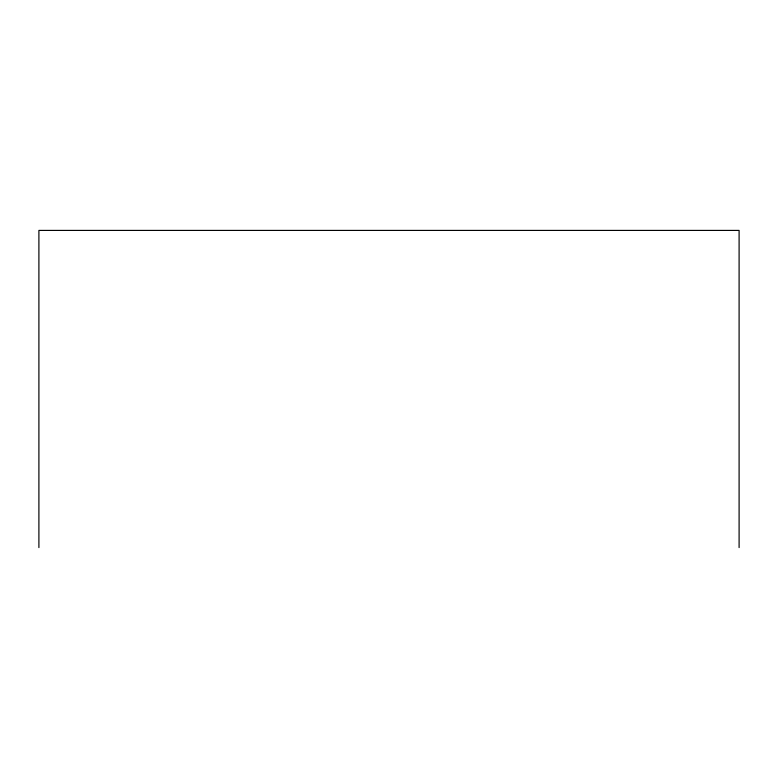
<?xml version="1.0" encoding="UTF-8"?>
<svg xmlns="http://www.w3.org/2000/svg" width="778" height="778" viewBox="0 0 778 778"><rect width="100%" height="100%" fill="white"/><g stroke="black" fill="none" stroke-linecap="round" stroke-linejoin="round"><path stroke-width="1.17" d="M739.1 547.586L739.1 230.414L38.9 230.414L38.9 547.586"/></g></svg>
